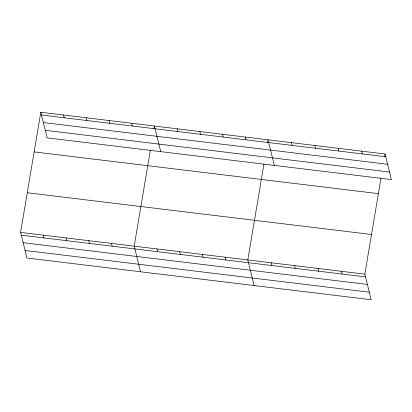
<?xml version="1.0" encoding="UTF-8"?>
<svg xmlns="http://www.w3.org/2000/svg" width="412" height="412" viewBox="0 0 412 412"><rect width="100%" height="100%" fill="white"/><g stroke="black" fill="none" stroke-linecap="round" stroke-linejoin="round"><path stroke-width="0.62" d="M380.997 178.149L364.847 274.14L371.181 299.74L26.934 258.01L20.6 232.409L40.819 112.26L385.066 153.99L391.4 179.591L47.153 137.86L40.819 112.26M150.354 150.189L134.204 246.18L140.538 271.781M154 128.508L154.418 126.031L160.752 151.631M263.953 163.961L247.803 259.951L254.137 285.552M267.501 142.897L268.021 139.802L274.356 165.403M384.648 156.467L385.066 153.99M41.499 115.015L385.745 156.74M43.363 122.555L387.61 164.28M45.284 130.321L389.536 172.051M34.145 151.91L378.391 193.64M27.269 192.759L371.521 234.49M20.6 232.409L364.847 274.14M21.28 235.164L365.532 276.895M23.149 242.704L367.396 284.434M25.07 250.47L369.317 292.201M361.654 151.153L362.339 153.903M338.247 148.315L338.927 151.065M314.84 145.477L315.52 148.227M341.44 271.302L342.12 274.057M291.428 142.64L292.108 145.39M318.028 268.464L318.713 271.22M294.621 265.627L295.301 268.382M245.3 137.047L245.979 139.802M271.214 262.789L271.894 265.544M222.578 134.291L223.263 137.047M199.861 131.536L200.541 134.291M225.086 257.196L225.766 259.951M177.139 128.786L177.819 131.536M202.364 254.446L203.044 257.196M179.642 251.691L180.322 254.446M131.696 123.276L132.381 126.031M156.921 248.936L157.605 251.691M108.979 120.52L109.659 123.276M86.257 117.77L86.937 120.52M111.482 243.43L112.162 246.18M63.536 115.015L64.221 117.765M88.76 240.675L89.445 243.425M66.038 237.92L66.723 240.675M43.322 235.164L44.002 237.92"/></g></svg>
